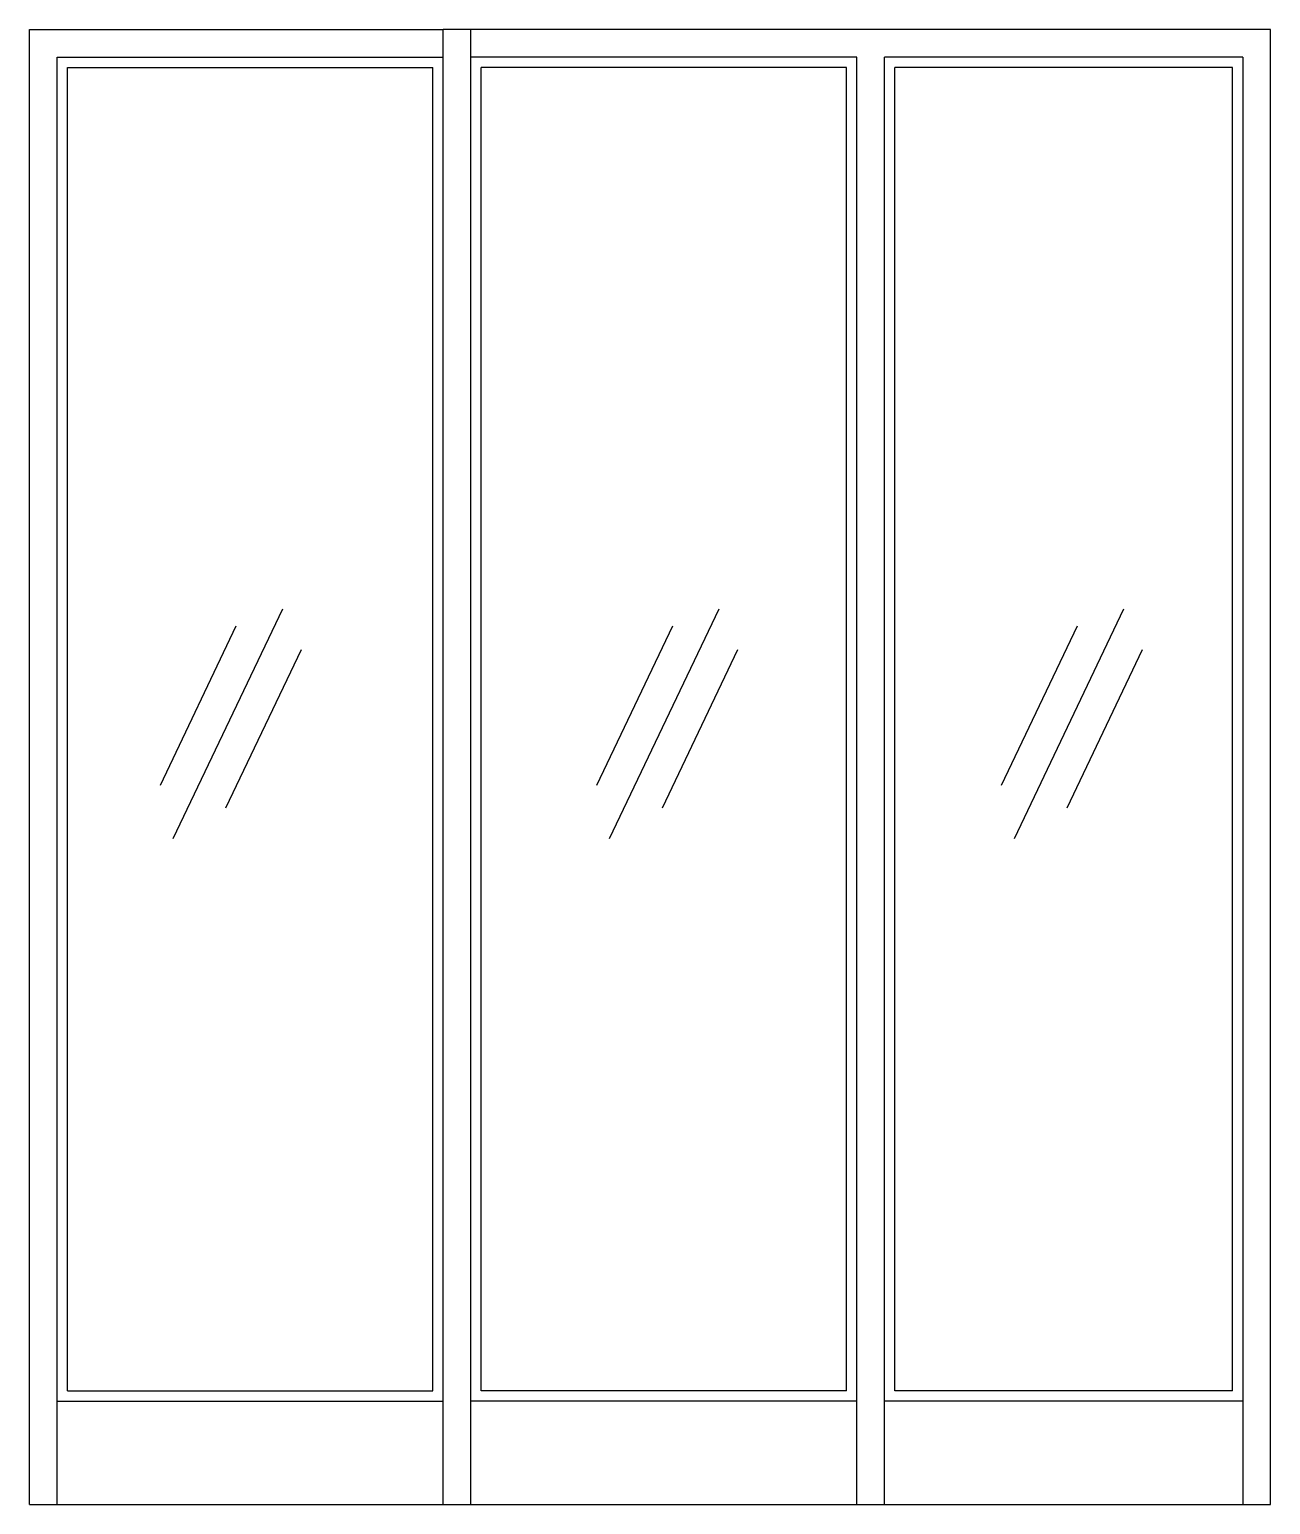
# Model space of a CAD drawing. Header units: millimetres. Extents: x -12161372 to 46643, y -9506984 to 15358.
# Drawn here: x 35563.1 to 35743.1, y 1831 to 2045 of the extents above; entities that cross this region are included whole.
import ezdxf

# ---------------------------------------------------------------- set-up
doc = ezdxf.new("R2010")
doc.units = ezdxf.units.MM
doc.layers.add('A-Door', color=160, linetype='Continuous')

# ---------------------------------------------------------------- blocks, each defined once
blk = doc.blocks.new('AE0F01')
for p, q in [((0, 0), (0, 2140)), ((0, 2140), (600, 2140)), ((600, 0), (600, 2140)), ((1240, 2140), (600, 2140)), ((640, 0), (640, 2140)), ((1800, 2140), (1240, 2140)), ((1800, 0), (1800, 2140)), ((40, 0), (40, 2100)), ((40, 2100), (600, 2100)), ((1200, 2100), (640, 2100)), ((1200, 0), (1200, 2100)), ((1760, 2100), (1240, 2100)), ((1240, 0), (1240, 2100)), ((1760, 2100), (1760, 0)), ((55, 2085), (585, 2085)), ((55, 165), (55, 2085)), ((585, 165), (585, 2085)), ((655, 165), (655, 2085)), ((1185, 2085), (655, 2085)), ((1185, 165), (1185, 2085)), ((1745, 2085), (1255, 2085)), ((1255, 165), (1255, 2085)), ((1745, 165), (1745, 2085)), ((40, 150), (600, 150)), ((55, 165), (585, 165)), ((1200, 150), (640, 150)), ((1185, 165), (655, 165)), ((1760, 150), (1240, 150)), ((1745, 165), (1255, 165)), ((0, 0), (1800, 0))]:
    blk.add_line(p, q)
at = {"ltscale": 10}
for p, q in [((366.9, 1299.2), (208, 965.9)), ((999.9, 1299.2), (841, 965.9)), ((1586.9, 1299.2), (1428, 965.9)), ((299.5, 1274.1), (189.4, 1043)), ((932.6, 1274.1), (822.4, 1043)), ((1519.6, 1274.1), (1409.4, 1043)), ((394.1, 1240), (284.5, 1010.1)), ((1027.1, 1240), (917.5, 1010.1)), ((1614.1, 1240), (1504.5, 1010.1))]:
    blk.add_line(p, q, dxfattribs=at)

msp = doc.modelspace()

# ---------------------------------------------------------------- block references
at = {"layer": 'A-Door', "xscale": 0.1, "yscale": 0.1, "zscale": 0.1}
msp.add_blockref('AE0F01', (35563.089, 1830.972), dxfattribs=at)

doc.saveas('drawing.dxf')
